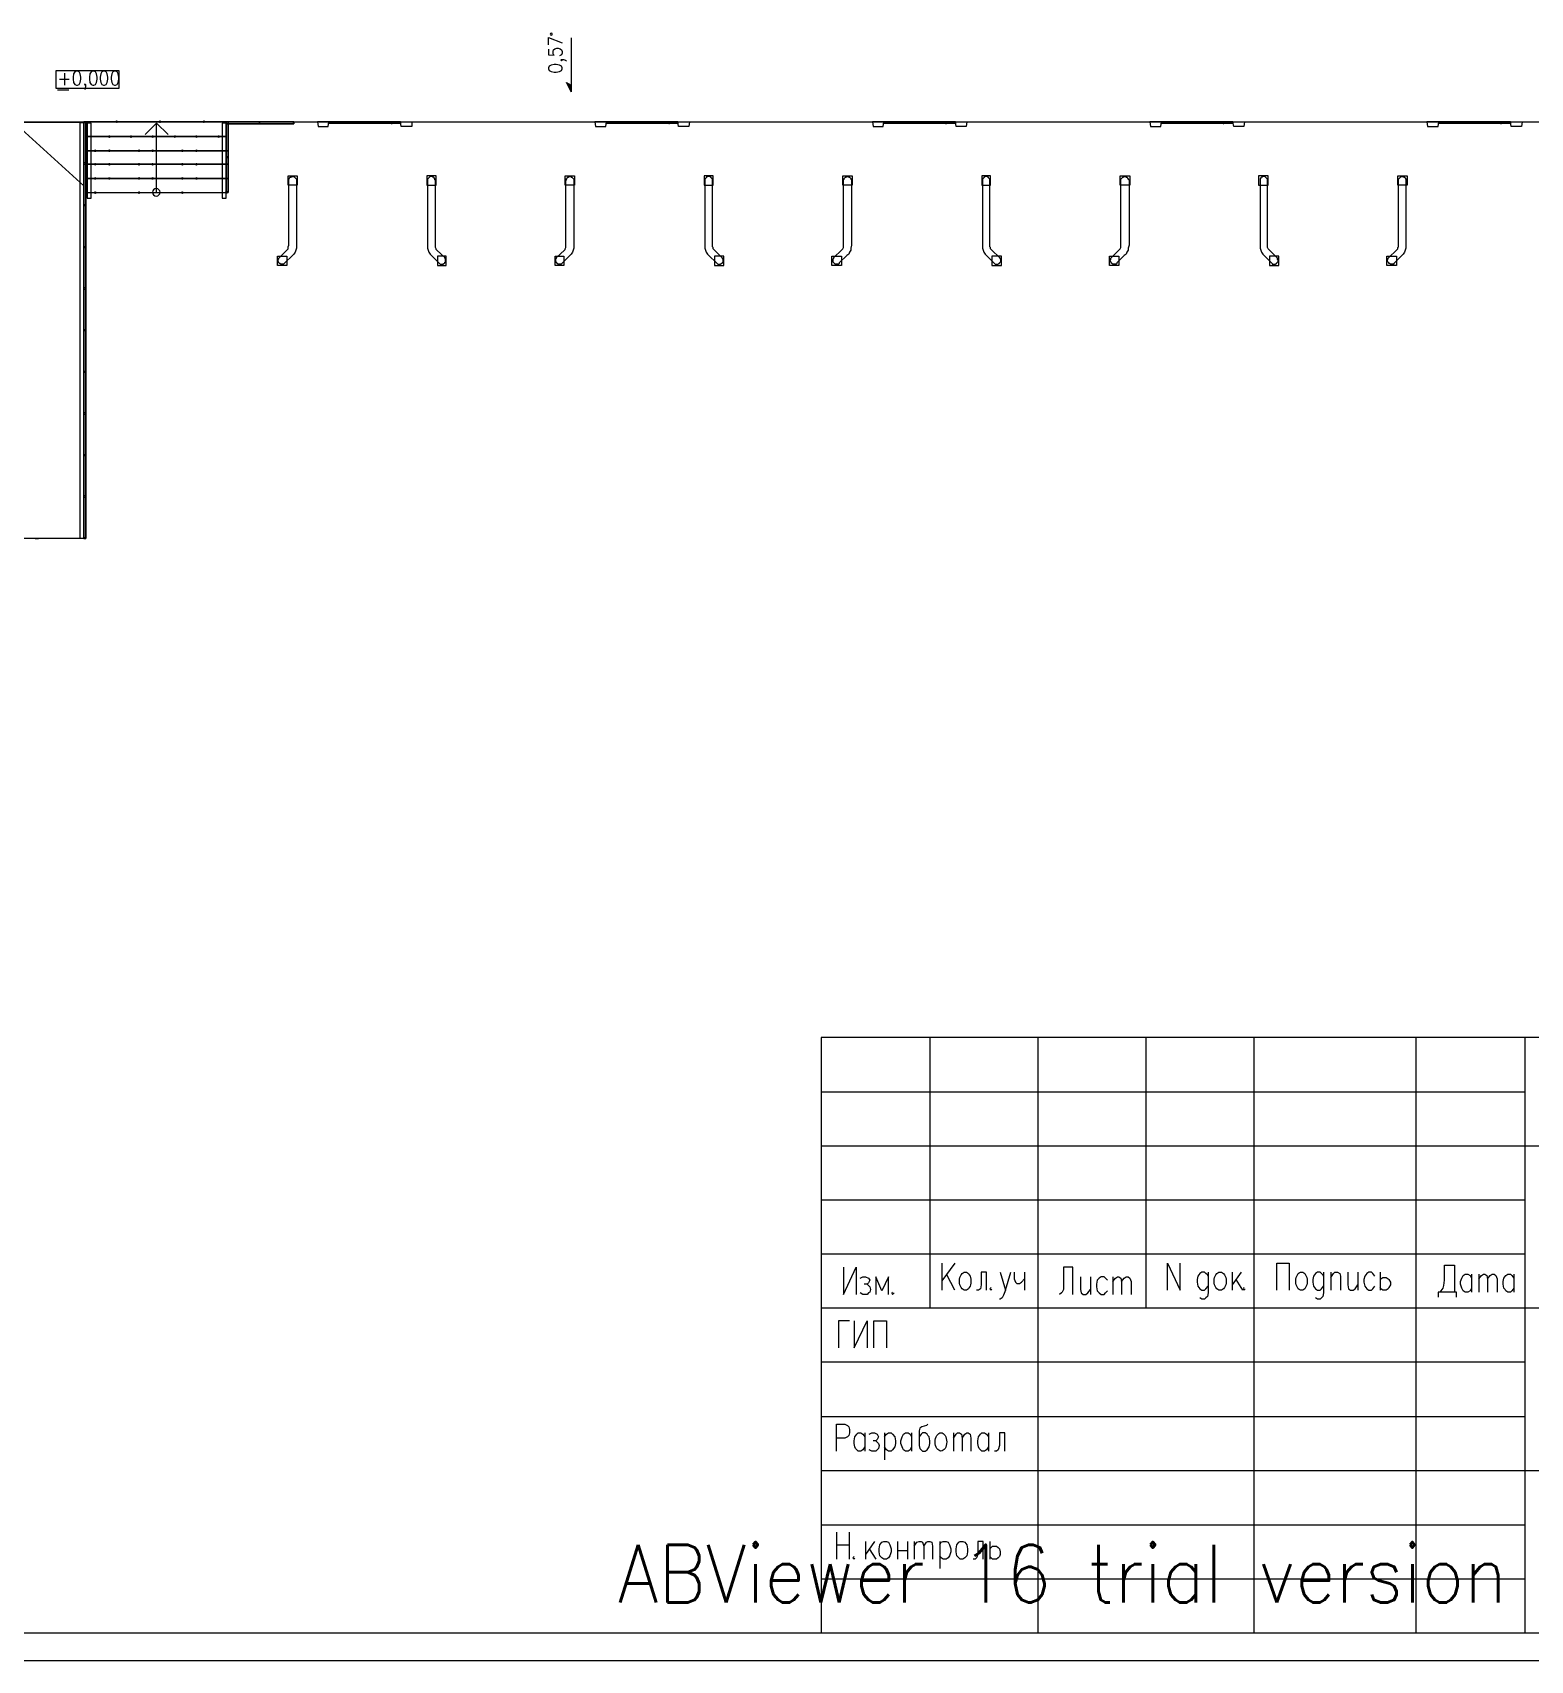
# Model space of a CAD drawing. Header units: millimetres. Extents: x 0 to 420, y 0 to 297.
# Drawn here: x 243.4 to 337.3, y 0 to 102 of the extents above; entities that cross this region are included whole.
import ezdxf

# ---------------------------------------------------------------- set-up
doc = ezdxf.new("R2010")
doc.units = ezdxf.units.MM
doc.layers.get('0').update_dxf_attribs({"linetype": 'CONTINUOUS'})
doc.styles.get("Standard").update_dxf_attribs({"font": 'STANDARD'})

# ---------------------------------------------------------------- blocks, each defined once
blk = doc.blocks.new('ABViewer')
at = {"color": 0, "true_color": 0x000001, "insert": (0, 0), "char_height": 0.05, "attachment_point": 1}
blk.add_mtext('ABViewer 16 trial version - www.cadsofttools.com', dxfattribs=at)

msp = doc.modelspace()

# ---------------------------------------------------------------- hatches: boundary and pattern name
at = {"true_color": 0x000007}
h = msp.add_hatch(color=0, dxfattribs=at)
h.paths.add_polyline_path([(276.902333, 98.890667), (277.198667, 98.721333), (277.029333, 98.721333)], flags=0)
h.paths.add_polyline_path([(277.198667, 98.721333), (277.029333, 98.721333), (277.198667, 98.298)], flags=0)
at = {"true_color": 0x0000fe}
for points in [[(248.793, 96.435333), (248.768129, 96.375538), (248.708333, 96.350667), (248.648538, 96.375538), (248.623667, 96.435333), (248.648537, 96.495129), (248.708333, 96.52), (248.768129, 96.495129)], [(251.502333, 96.435333), (251.477463, 96.375538), (251.417667, 96.350667), (251.357871, 96.375538), (251.333, 96.435333), (251.357871, 96.495129), (251.417667, 96.52), (251.477462, 96.495129)], [(254.254, 96.435333), (254.229129, 96.375538), (254.169333, 96.350667), (254.109537, 96.375538), (254.084667, 96.435333), (254.109537, 96.495129), (254.169333, 96.52), (254.229129, 96.495129)], [(246.930333, 95.504), (246.905463, 95.444204), (246.845667, 95.419333), (246.785871, 95.444204), (246.761, 95.504), (246.785871, 95.563796), (246.845667, 95.588667), (246.905462, 95.563796)], [(248.327333, 95.504), (248.302462, 95.444204), (248.242667, 95.419333), (248.182871, 95.444204), (248.158, 95.504), (248.182871, 95.563796), (248.242667, 95.588667), (248.302462, 95.563796)], [(249.682, 95.504), (249.657129, 95.444204), (249.597333, 95.419333), (249.537537, 95.444204), (249.512667, 95.504), (249.537537, 95.563796), (249.597333, 95.588667), (249.657129, 95.563796)], [(251.036667, 95.504), (251.011796, 95.444204), (250.952, 95.419333), (250.892204, 95.444204), (250.867333, 95.504), (250.892204, 95.563796), (250.952, 95.588667), (251.011796, 95.563796)], [(252.433667, 95.504), (252.408796, 95.444204), (252.349, 95.419333), (252.289204, 95.444204), (252.264333, 95.504), (252.289204, 95.563796), (252.349, 95.588667), (252.408796, 95.563796)], [(253.788333, 95.504), (253.763463, 95.444204), (253.703667, 95.419333), (253.643871, 95.444204), (253.619, 95.504), (253.643871, 95.563796), (253.703667, 95.588667), (253.763462, 95.563796)], [(255.185333, 95.504), (255.160462, 95.444204), (255.100667, 95.419333), (255.040871, 95.444204), (255.016, 95.504), (255.040871, 95.563796), (255.100667, 95.588667), (255.160462, 95.563796)], [(247.438333, 94.615), (247.413463, 94.555204), (247.353667, 94.530333), (247.293871, 94.555204), (247.269, 94.615), (247.293871, 94.674796), (247.353667, 94.699667), (247.413462, 94.674796)], [(248.327333, 94.615), (248.302462, 94.555204), (248.242667, 94.530333), (248.182871, 94.555204), (248.158, 94.615), (248.182871, 94.674796), (248.242667, 94.699667), (248.302462, 94.674796)], [(250.19, 94.615), (250.165129, 94.555204), (250.105333, 94.530333), (250.045538, 94.555204), (250.020667, 94.615), (250.045537, 94.674796), (250.105333, 94.699667), (250.165129, 94.674796)], [(251.036667, 94.615), (251.011796, 94.555204), (250.952, 94.530333), (250.892204, 94.555204), (250.867333, 94.615), (250.892204, 94.674796), (250.952, 94.699667), (251.011796, 94.674796)], [(252.899333, 94.615), (252.874463, 94.555204), (252.814667, 94.530333), (252.754871, 94.555204), (252.73, 94.615), (252.754871, 94.674796), (252.814667, 94.699667), (252.874462, 94.674796)], [(253.788333, 94.615), (253.763463, 94.555204), (253.703667, 94.530333), (253.643871, 94.555204), (253.619, 94.615), (253.643871, 94.674796), (253.703667, 94.699667), (253.763462, 94.674796)], [(255.651, 94.615), (255.626129, 94.555204), (255.566333, 94.530333), (255.506538, 94.555204), (255.481667, 94.615), (255.506537, 94.674796), (255.566333, 94.699667), (255.626129, 94.674796)], [(247.438333, 93.768333), (247.413463, 93.708537), (247.353667, 93.683667), (247.293871, 93.708537), (247.269, 93.768333), (247.293871, 93.828129), (247.353667, 93.853), (247.413462, 93.828129)], [(247.438333, 92.879333), (247.413463, 92.819537), (247.353667, 92.794667), (247.293871, 92.819537), (247.269, 92.879333), (247.293871, 92.939129), (247.353667, 92.964), (247.413462, 92.939129)], [(248.327333, 93.768333), (248.302462, 93.708537), (248.242667, 93.683667), (248.182871, 93.708537), (248.158, 93.768333), (248.182871, 93.828129), (248.242667, 93.853), (248.302462, 93.828129)], [(248.327333, 92.879333), (248.302462, 92.819537), (248.242667, 92.794667), (248.182871, 92.819537), (248.158, 92.879333), (248.182871, 92.939129), (248.242667, 92.964), (248.302462, 92.939129)], [(250.19, 93.768333), (250.165129, 93.708537), (250.105333, 93.683667), (250.045538, 93.708537), (250.020667, 93.768333), (250.045537, 93.828129), (250.105333, 93.853), (250.165129, 93.828129)], [(250.19, 92.879333), (250.165129, 92.819537), (250.105333, 92.794667), (250.045538, 92.819537), (250.020667, 92.879333), (250.045537, 92.939129), (250.105333, 92.964), (250.165129, 92.939129)], [(251.036667, 93.768333), (251.011796, 93.708537), (250.952, 93.683667), (250.892204, 93.708537), (250.867333, 93.768333), (250.892204, 93.828129), (250.952, 93.853), (251.011796, 93.828129)], [(251.036667, 92.879333), (251.011796, 92.819537), (250.952, 92.794667), (250.892204, 92.819537), (250.867333, 92.879333), (250.892204, 92.939129), (250.952, 92.964), (251.011796, 92.939129)], [(252.899333, 93.768333), (252.874463, 93.708537), (252.814667, 93.683667), (252.754871, 93.708537), (252.73, 93.768333), (252.754871, 93.828129), (252.814667, 93.853), (252.874462, 93.828129)], [(252.899333, 92.879333), (252.874463, 92.819537), (252.814667, 92.794667), (252.754871, 92.819537), (252.73, 92.879333), (252.754871, 92.939129), (252.814667, 92.964), (252.874462, 92.939129)], [(253.788333, 93.768333), (253.763463, 93.708537), (253.703667, 93.683667), (253.643871, 93.708537), (253.619, 93.768333), (253.643871, 93.828129), (253.703667, 93.853), (253.763462, 93.828129)], [(253.788333, 92.879333), (253.763463, 92.819537), (253.703667, 92.794667), (253.643871, 92.819537), (253.619, 92.879333), (253.643871, 92.939129), (253.703667, 92.964), (253.763462, 92.939129)], [(255.651, 93.768333), (255.626129, 93.708537), (255.566333, 93.683667), (255.506538, 93.708537), (255.481667, 93.768333), (255.506537, 93.828129), (255.566333, 93.853), (255.626129, 93.828129)], [(255.651, 92.879333), (255.626129, 92.819537), (255.566333, 92.794667), (255.506538, 92.819537), (255.481667, 92.879333), (255.506537, 92.939129), (255.566333, 92.964), (255.626129, 92.939129)], [(247.438333, 91.990333), (247.413463, 91.930537), (247.353667, 91.905667), (247.293871, 91.930537), (247.269, 91.990333), (247.293871, 92.050129), (247.353667, 92.075), (247.413462, 92.050129)], [(250.19, 91.990333), (250.165129, 91.930537), (250.105333, 91.905667), (250.045538, 91.930537), (250.020667, 91.990333), (250.045537, 92.050129), (250.105333, 92.075), (250.165129, 92.050129)], [(252.899333, 91.990333), (252.874463, 91.930537), (252.814667, 91.905667), (252.754871, 91.930537), (252.73, 91.990333), (252.754871, 92.050129), (252.814667, 92.075), (252.874462, 92.050129)], [(255.651, 91.990333), (255.626129, 91.930537), (255.566333, 91.905667), (255.506538, 91.930537), (255.481667, 91.990333), (255.506537, 92.050129), (255.566333, 92.075), (255.626129, 92.050129)]]:
    msp.add_hatch(color=0, dxfattribs=at).paths.add_polyline_path(points, flags=0)
at = {"true_color": 0x0000fc}
h = msp.add_hatch(color=0, dxfattribs=at)
h.paths.add_polyline_path([(266.488333, 96.435333), (262.001, 96.435333), (266.488333, 96.350667)], flags=0)
h.paths.add_polyline_path([(262.001, 96.435333), (266.488333, 96.350667), (262.001, 96.350667)], flags=0)
at = {"true_color": 0x000007}
for points in [[(266.022667, 96.350667), (265.997796, 96.290871), (265.938, 96.266), (265.878204, 96.290871), (265.853333, 96.350667), (265.878204, 96.410462), (265.938, 96.435333), (265.997796, 96.410463)], [(283.421667, 96.350667), (283.396796, 96.290871), (283.337, 96.266), (283.277204, 96.290871), (283.252333, 96.350667), (283.277204, 96.410462), (283.337, 96.435333), (283.396796, 96.410463)], [(300.778333, 96.350667), (300.753463, 96.290871), (300.693667, 96.266), (300.633871, 96.290871), (300.609, 96.350667), (300.633871, 96.410462), (300.693667, 96.435333), (300.753462, 96.410463)], [(318.177333, 96.350667), (318.152462, 96.290871), (318.092667, 96.266), (318.032871, 96.290871), (318.008, 96.350667), (318.032871, 96.410462), (318.092667, 96.435333), (318.152462, 96.410463)], [(335.576333, 96.350667), (335.551462, 96.290871), (335.491667, 96.266), (335.431871, 96.290871), (335.407, 96.350667), (335.431871, 96.410462), (335.491667, 96.435333), (335.551462, 96.410463)]]:
    msp.add_hatch(color=0, dxfattribs=at).paths.add_polyline_path(points, flags=0)
at = {"true_color": 0x0000fc}
h = msp.add_hatch(color=0, dxfattribs=at)
h.paths.add_polyline_path([(283.887333, 96.435333), (279.4, 96.435333), (283.887333, 96.350667)], flags=0)
h.paths.add_polyline_path([(279.4, 96.435333), (283.887333, 96.350667), (279.4, 96.350667)], flags=0)
h = msp.add_hatch(color=0, dxfattribs=at)
h.paths.add_polyline_path([(301.286333, 96.435333), (296.799, 96.435333), (301.286333, 96.350667)], flags=0)
h.paths.add_polyline_path([(296.799, 96.435333), (301.286333, 96.350667), (296.799, 96.350667)], flags=0)
h = msp.add_hatch(color=0, dxfattribs=at)
h.paths.add_polyline_path([(318.685333, 96.435333), (314.198, 96.435333), (318.685333, 96.350667)], flags=0)
h.paths.add_polyline_path([(314.198, 96.435333), (318.685333, 96.350667), (314.198, 96.350667)], flags=0)
h = msp.add_hatch(color=0, dxfattribs=at)
h.paths.add_polyline_path([(336.084333, 96.435333), (331.597, 96.435333), (336.084333, 96.350667)], flags=0)
h.paths.add_polyline_path([(331.597, 96.435333), (336.084333, 96.350667), (331.597, 96.350667)], flags=0)

# ---------------------------------------------------------------- linework, layer by layer
at = {"color": 0, "true_color": 0x000007}
for points in [[(0.211667, 0), (420.073667, 0), (420.073667, 296.926), (0.211667, 296.926)], [(7.239, 1.735667), (418.338, 1.735667), (418.338, 295.190333), (7.239, 295.190333)], [(116.078, 96.435333), (377.655667, 96.435333), (377.655667, 105.029), (116.078, 105.029)], [(276.013333, 101.9175), (275.994735, 101.962401), (275.949833, 101.981), (275.904932, 101.962401), (275.886333, 101.9175), (275.904932, 101.872599), (275.949833, 101.854), (275.994735, 101.872599)], [(244.898333, 99.652667), (248.835333, 99.652667), (248.835333, 98.509667), (244.898333, 98.509667)], [(276.902333, 98.890667), (277.198667, 98.721333), (277.029333, 98.721333)], [(277.198667, 98.721333), (277.029333, 98.721333), (277.198667, 98.298)], [(246.507, 96.393), (246.634, 96.393), (246.634, 70.315667), (246.422333, 70.315667), (246.422333, 96.393)], [(246.761, 96.435333), (246.761, 70.315667), (246.634, 70.315667), (246.634, 96.435333), (246.761, 96.435333), (246.761, 70.315667), (246.634, 70.315667), (246.634, 96.435333), (246.761, 96.435333), (246.761, 70.315667), (246.634, 70.315667), (246.634, 96.435333), (246.761, 96.435333), (246.761, 70.315667), (246.634, 70.315667), (246.634, 96.435333), (246.761, 96.435333), (246.634, 96.435333), (246.634, 70.315667), (246.761, 70.315667)], [(246.634, 96.435333), (246.634, 96.393), (246.676333, 96.393), (246.718667, 96.393), (246.761, 96.393), (246.761, 96.435333), (246.718667, 96.435333), (246.676333, 96.435333)], [(246.761, 91.990333), (246.761, 96.435333), (246.845667, 96.435333), (246.845667, 91.990333), (246.761, 91.990333), (246.761, 96.435333), (246.845667, 96.435333), (246.845667, 91.990333), (246.761, 91.990333), (246.761, 96.435333), (246.845667, 96.435333), (246.845667, 91.990333), (246.761, 91.990333), (246.845667, 91.990333), (246.845667, 96.435333), (246.761, 96.435333)], [(246.761, 91.990333), (246.845667, 91.990333), (246.845667, 96.435333), (246.761, 96.435333)], [(246.845667, 95.504), (255.566333, 95.504), (255.566333, 96.350667), (255.566333, 96.435333), (246.845667, 96.435333), (246.845667, 96.350667)], [(247.099667, 91.651667), (247.099667, 91.990333), (247.099667, 96.350667), (246.845667, 96.350667), (246.845667, 91.990333), (246.845667, 91.651667)], [(255.566333, 91.651667), (255.566333, 91.990333), (255.566333, 96.350667), (255.312333, 96.350667), (255.312333, 91.990333), (255.312333, 91.651667)], [(259.799667, 96.308333), (255.566333, 96.308333), (255.566333, 96.435333), (259.799667, 96.435333), (259.799667, 96.308333), (255.566333, 96.308333), (255.566333, 96.435333), (259.799667, 96.435333), (259.799667, 96.308333), (255.566333, 96.308333), (255.566333, 96.435333), (259.799667, 96.435333), (259.799667, 96.308333), (255.566333, 96.308333), (255.566333, 96.435333), (259.799667, 96.435333), (259.799667, 96.308333), (259.799667, 96.435333), (255.566333, 96.435333), (255.566333, 96.308333)], [(255.566333, 91.990333), (255.566333, 96.435333), (255.693333, 96.435333), (255.693333, 91.990333), (255.566333, 91.990333), (255.566333, 96.435333), (255.693333, 96.435333), (255.693333, 91.990333), (255.566333, 91.990333), (255.566333, 96.435333), (255.693333, 96.435333), (255.693333, 91.990333), (255.566333, 91.990333), (255.693333, 91.990333), (255.693333, 96.435333), (255.566333, 96.435333)], [(255.566333, 91.990333), (255.693333, 91.990333), (255.693333, 96.435333), (255.566333, 96.435333)], [(257.683, 96.308333), (257.683, 96.435333), (257.640667, 96.435333), (257.640667, 96.308333)], [(259.799667, 96.435333), (259.799667, 96.393), (259.757333, 96.393), (259.757333, 96.350667), (259.757333, 96.308333), (259.799667, 96.308333), (259.799667, 96.350667), (259.799667, 96.393)], [(261.281333, 96.435333), (261.323667, 96.139), (261.366, 96.139), (261.958667, 96.139), (262.001, 96.435333)], [(266.488333, 96.350667), (262.001, 96.350667), (262.001, 96.435333), (266.488333, 96.435333)], [(262.466667, 96.350667), (262.001, 96.350667), (262.466667, 96.350667), (263.313333, 96.350667)], [(262.001, 96.350667), (262.170333, 96.350667), (262.001, 96.350667), (262.720667, 96.350667)], [(263.017, 96.350667), (262.466667, 96.350667), (263.017, 96.350667), (263.906, 96.350667)], [(263.609667, 96.350667), (263.017, 96.350667), (263.609667, 96.350667), (264.456333, 96.350667)], [(264.202333, 96.350667), (263.609667, 96.350667), (264.202333, 96.350667), (265.049, 96.350667)], [(264.752667, 96.350667), (264.202333, 96.350667), (264.752667, 96.350667), (265.641667, 96.350667)], [(265.345333, 96.350667), (264.752667, 96.350667), (265.345333, 96.350667), (266.234333, 96.350667), (265.345333, 96.350667), (264.752667, 96.350667), (265.345333, 96.350667), (266.234333, 96.350667)], [(265.938, 96.350667), (265.345333, 96.350667), (265.938, 96.350667), (266.488333, 96.350667)], [(266.488333, 96.350667), (265.938, 96.350667)], [(267.208, 96.435333), (267.208, 96.139), (267.165667, 96.139), (266.573, 96.139), (266.530667, 96.139), (266.488333, 96.435333)], [(278.680333, 96.435333), (278.722667, 96.139), (278.765, 96.139), (279.315333, 96.139), (279.357667, 96.139), (279.4, 96.435333)], [(283.887333, 96.350667), (279.4, 96.350667), (279.4, 96.435333), (283.887333, 96.435333)], [(279.823333, 96.350667), (279.4, 96.350667), (279.823333, 96.350667), (280.712333, 96.350667)], [(279.4, 96.350667), (279.527, 96.350667), (279.4, 96.350667), (280.119667, 96.350667)], [(280.416, 96.350667), (279.823333, 96.350667), (280.416, 96.350667), (281.305, 96.350667)], [(281.008667, 96.350667), (280.416, 96.350667), (281.008667, 96.350667), (281.855333, 96.350667)], [(281.559, 96.350667), (281.008667, 96.350667), (281.559, 96.350667), (282.448, 96.350667)], [(282.151667, 96.350667), (281.559, 96.350667), (282.151667, 96.350667), (283.040667, 96.350667)], [(282.744333, 96.350667), (282.151667, 96.350667), (282.744333, 96.350667), (283.591, 96.350667), (282.744333, 96.350667), (282.151667, 96.350667), (282.744333, 96.350667), (283.591, 96.350667)], [(283.337, 96.350667), (282.744333, 96.350667), (283.337, 96.350667), (283.887333, 96.350667)], [(283.887333, 96.350667), (283.337, 96.350667)], [(284.607, 96.435333), (284.564667, 96.139), (283.972, 96.139), (283.929667, 96.139), (283.887333, 96.435333)], [(296.079333, 96.435333), (296.121667, 96.139), (296.714333, 96.139), (296.756667, 96.139), (296.799, 96.435333)], [(301.286333, 96.350667), (296.799, 96.350667), (296.799, 96.435333), (301.286333, 96.435333)], [(297.222333, 96.350667), (296.799, 96.350667), (297.222333, 96.350667), (298.111333, 96.350667)], [(296.799, 96.350667), (296.926, 96.350667), (296.799, 96.350667), (297.518667, 96.350667)], [(297.815, 96.350667), (297.222333, 96.350667), (297.815, 96.350667), (298.661667, 96.350667)], [(298.407667, 96.350667), (297.815, 96.350667), (298.407667, 96.350667), (299.254333, 96.350667)], [(298.958, 96.350667), (298.407667, 96.350667), (298.958, 96.350667), (299.847, 96.350667)], [(299.550667, 96.350667), (298.958, 96.350667), (299.550667, 96.350667), (300.397333, 96.350667)], [(300.143333, 96.350667), (299.550667, 96.350667), (300.143333, 96.350667), (300.99, 96.350667), (300.143333, 96.350667), (299.550667, 96.350667), (300.143333, 96.350667), (300.99, 96.350667)], [(300.693667, 96.350667), (300.143333, 96.350667), (300.693667, 96.350667), (301.286333, 96.350667)], [(301.286333, 96.350667), (300.693667, 96.350667)], [(302.006, 96.435333), (301.963667, 96.139), (301.371, 96.139), (301.328667, 96.139), (301.286333, 96.435333)], [(313.478333, 96.435333), (313.520667, 96.139), (314.113333, 96.139), (314.155667, 96.139), (314.198, 96.435333)], [(318.685333, 96.350667), (314.198, 96.350667), (314.198, 96.435333), (318.685333, 96.435333)], [(314.621333, 96.350667), (314.198, 96.350667), (314.621333, 96.350667), (315.510333, 96.350667)], [(314.198, 96.350667), (314.325, 96.350667), (314.198, 96.350667), (314.917667, 96.350667)], [(315.214, 96.350667), (314.621333, 96.350667), (315.214, 96.350667), (316.060667, 96.350667)], [(315.764333, 96.350667), (315.214, 96.350667), (315.764333, 96.350667), (316.653333, 96.350667)], [(316.357, 96.350667), (315.764333, 96.350667), (316.357, 96.350667), (317.246, 96.350667)], [(316.949667, 96.350667), (316.357, 96.350667), (316.949667, 96.350667), (317.796333, 96.350667)], [(317.5, 96.350667), (316.949667, 96.350667), (317.5, 96.350667), (318.389, 96.350667), (317.5, 96.350667), (316.949667, 96.350667), (317.5, 96.350667), (318.389, 96.350667)], [(318.092667, 96.350667), (317.5, 96.350667), (318.092667, 96.350667), (318.685333, 96.350667)], [(318.685333, 96.350667), (318.092667, 96.350667)], [(319.405, 96.435333), (319.362667, 96.139), (319.320333, 96.139), (318.727667, 96.139), (318.685333, 96.435333)], [(330.835, 96.435333), (330.877333, 96.139), (330.919667, 96.139), (331.512333, 96.139), (331.554667, 96.139), (331.597, 96.435333)], [(336.084333, 96.350667), (331.597, 96.350667), (331.597, 96.435333), (336.084333, 96.435333)], [(332.020333, 96.350667), (331.597, 96.350667), (332.020333, 96.350667), (332.867, 96.350667)], [(331.597, 96.350667), (331.724, 96.350667), (331.597, 96.350667), (332.316667, 96.350667)], [(332.613, 96.350667), (332.020333, 96.350667), (332.613, 96.350667), (333.459667, 96.350667)], [(333.163333, 96.350667), (332.613, 96.350667), (333.163333, 96.350667), (334.052333, 96.350667)], [(333.756, 96.350667), (333.163333, 96.350667), (333.756, 96.350667), (334.602667, 96.350667)], [(334.348667, 96.350667), (333.756, 96.350667), (334.348667, 96.350667), (335.195333, 96.350667)], [(334.899, 96.350667), (334.348667, 96.350667), (334.899, 96.350667), (335.788, 96.350667), (334.899, 96.350667), (334.348667, 96.350667), (334.899, 96.350667), (335.788, 96.350667)], [(335.491667, 96.350667), (334.899, 96.350667), (335.491667, 96.350667), (336.084333, 96.350667)], [(336.084333, 96.350667), (335.491667, 96.350667)], [(336.804, 96.435333), (336.761667, 96.139), (336.719333, 96.139), (336.126667, 96.139), (336.084333, 96.435333)], [(246.845667, 94.615), (255.566333, 94.615), (255.566333, 95.504), (246.845667, 95.504)], [(246.761, 94.191667), (246.845667, 94.191667), (246.845667, 94.234), (246.761, 94.234)], [(246.845667, 93.768333), (255.566333, 93.768333), (255.566333, 94.615), (246.845667, 94.615)], [(255.566333, 94.191667), (255.693333, 94.191667), (255.693333, 94.234), (255.566333, 94.234)], [(246.761, 93.853), (246.634, 93.853), (246.634, 93.768333), (246.761, 93.768333)], [(246.845667, 92.879333), (255.566333, 92.879333), (255.566333, 93.768333), (246.845667, 93.768333)], [(246.845667, 91.990333), (255.566333, 91.990333), (255.566333, 92.879333), (246.845667, 92.879333)], [(259.969, 92.752333), (259.969, 88.688333), (259.969, 88.519), (259.926667, 88.392), (259.884333, 88.265), (259.799667, 88.138), (259.715, 88.053333), (259.249333, 87.587667), (259.207, 87.545333), (259.164667, 87.503), (259.122333, 87.503), (259.08, 87.503), (259.037667, 87.503), (258.995333, 87.503), (258.953, 87.545333), (258.910667, 87.545333), (258.868333, 87.587667), (258.868333, 87.63), (258.826, 87.63), (258.826, 87.672333), (258.826, 87.714667), (258.826, 87.757), (258.826, 87.799333), (258.868333, 87.841667), (258.868333, 87.884), (258.910667, 87.926333), (259.376333, 88.392), (259.418667, 88.434333), (259.461, 88.476667), (259.461, 88.561333), (259.461, 88.603667), (259.503333, 88.688333), (259.503333, 92.752333), (259.503333, 92.794667), (259.503333, 92.837), (259.503333, 92.879333), (259.545667, 92.879333), (259.545667, 92.921667), (259.588, 92.964), (259.630333, 92.964), (259.672667, 93.006333), (259.715, 93.006333), (259.757333, 93.006333), (259.799667, 93.006333), (259.842, 92.964), (259.884333, 92.921667), (259.926667, 92.879333), (259.969, 92.837), (259.969, 92.794667)], [(260.011333, 93.048667), (260.011333, 92.456), (259.461, 92.456), (259.461, 93.048667)], [(268.139333, 93.048667), (268.139333, 92.456), (268.732, 92.456), (268.732, 93.048667)], [(268.181667, 92.752333), (268.181667, 88.688333), (268.181667, 88.519), (268.224, 88.392), (268.266333, 88.265), (268.351, 88.138), (268.435667, 88.053333), (268.901333, 87.587667), (268.943667, 87.545333), (268.986, 87.503), (269.028333, 87.503), (269.070667, 87.503), (269.113, 87.503), (269.155333, 87.503), (269.197667, 87.503), (269.197667, 87.545333), (269.24, 87.545333), (269.282333, 87.587667), (269.282333, 87.63), (269.324667, 87.63), (269.324667, 87.672333), (269.324667, 87.714667), (269.324667, 87.757), (269.324667, 87.799333), (269.324667, 87.841667), (269.282333, 87.884), (269.282333, 87.926333), (268.774333, 88.392), (268.732, 88.434333), (268.732, 88.476667), (268.689667, 88.561333), (268.689667, 88.603667), (268.689667, 88.688333), (268.689667, 92.752333), (268.647333, 92.794667), (268.647333, 92.837), (268.647333, 92.879333), (268.605, 92.879333), (268.605, 92.921667), (268.562667, 92.964), (268.520333, 92.964), (268.478, 93.006333), (268.435667, 93.006333), (268.393333, 93.006333), (268.351, 93.006333), (268.308667, 92.964), (268.266333, 92.921667), (268.224, 92.879333), (268.181667, 92.837), (268.181667, 92.794667)], [(277.368, 92.752333), (277.368, 88.688333), (277.368, 88.519), (277.325667, 88.392), (277.283333, 88.265), (277.198667, 88.138), (277.114, 88.053333), (276.648333, 87.587667), (276.606, 87.545333), (276.563667, 87.503), (276.521333, 87.503), (276.479, 87.503), (276.436667, 87.503), (276.394333, 87.503), (276.352, 87.503), (276.352, 87.545333), (276.309667, 87.545333), (276.267333, 87.587667), (276.267333, 87.63), (276.225, 87.63), (276.225, 87.672333), (276.225, 87.714667), (276.225, 87.757), (276.225, 87.799333), (276.225, 87.841667), (276.267333, 87.884), (276.267333, 87.926333), (276.775333, 88.392), (276.817667, 88.434333), (276.817667, 88.476667), (276.86, 88.561333), (276.86, 88.603667), (276.86, 88.688333), (276.86, 92.752333), (276.902333, 92.794667), (276.902333, 92.837), (276.902333, 92.879333), (276.944667, 92.879333), (276.944667, 92.921667), (276.987, 92.964), (277.029333, 92.964), (277.071667, 93.006333), (277.114, 93.006333), (277.156333, 93.006333), (277.198667, 93.006333), (277.198667, 92.964), (277.241, 92.964), (277.283333, 92.921667), (277.325667, 92.879333), (277.368, 92.837), (277.368, 92.794667)], [(277.410333, 93.048667), (277.410333, 92.456), (276.817667, 92.456), (276.817667, 93.048667)], [(285.538333, 93.048667), (285.538333, 92.456), (286.088667, 92.456), (286.088667, 93.048667)], [(285.580667, 92.752333), (285.580667, 88.688333), (285.580667, 88.519), (285.623, 88.392), (285.665333, 88.265), (285.75, 88.138), (285.834667, 88.053333), (286.300333, 87.587667), (286.342667, 87.545333), (286.385, 87.503), (286.427333, 87.503), (286.469667, 87.503), (286.512, 87.503), (286.554333, 87.503), (286.596667, 87.545333), (286.639, 87.545333), (286.681333, 87.587667), (286.681333, 87.63), (286.723667, 87.63), (286.723667, 87.672333), (286.723667, 87.714667), (286.723667, 87.757), (286.723667, 87.799333), (286.681333, 87.841667), (286.681333, 87.884), (286.639, 87.926333), (286.173333, 88.392), (286.131, 88.434333), (286.088667, 88.476667), (286.088667, 88.561333), (286.046333, 88.603667), (286.046333, 88.688333), (286.046333, 92.752333), (286.046333, 92.794667), (286.046333, 92.837), (286.046333, 92.879333), (286.004, 92.879333), (285.961667, 92.921667), (285.961667, 92.964), (285.919333, 92.964), (285.877, 93.006333), (285.834667, 93.006333), (285.792333, 93.006333), (285.75, 93.006333), (285.707667, 92.964), (285.665333, 92.964), (285.665333, 92.921667), (285.623, 92.879333), (285.580667, 92.837), (285.580667, 92.794667)], [(294.767, 92.752333), (294.767, 88.688333), (294.724667, 88.519), (294.724667, 88.392), (294.64, 88.265), (294.597667, 88.138), (294.470667, 88.053333), (294.005, 87.587667), (294.005, 87.545333), (293.962667, 87.503), (293.920333, 87.503), (293.878, 87.503), (293.835667, 87.503), (293.793333, 87.503), (293.751, 87.503), (293.708667, 87.545333), (293.666333, 87.587667), (293.624, 87.63), (293.624, 87.672333), (293.624, 87.714667), (293.624, 87.757), (293.624, 87.799333), (293.624, 87.841667), (293.666333, 87.884), (293.666333, 87.926333), (294.132, 88.392), (294.174333, 88.434333), (294.216667, 88.476667), (294.259, 88.561333), (294.259, 88.603667), (294.259, 88.688333), (294.259, 92.752333), (294.259, 92.794667), (294.301333, 92.837), (294.301333, 92.879333), (294.343667, 92.921667), (294.386, 92.964), (294.428333, 92.964), (294.470667, 93.006333), (294.513, 93.006333), (294.555333, 93.006333), (294.597667, 92.964), (294.64, 92.964), (294.682333, 92.921667), (294.724667, 92.879333), (294.724667, 92.837), (294.767, 92.794667)], [(294.809333, 93.048667), (294.809333, 92.456), (294.216667, 92.456), (294.216667, 93.048667)], [(302.937333, 93.048667), (302.937333, 92.456), (303.487667, 92.456), (303.487667, 93.048667)], [(302.979667, 92.752333), (302.979667, 88.688333), (302.979667, 88.519), (303.022, 88.392), (303.064333, 88.265), (303.149, 88.138), (303.233667, 88.053333), (303.699333, 87.587667), (303.741667, 87.545333), (303.784, 87.503), (303.826333, 87.503), (303.868667, 87.503), (303.911, 87.503), (303.953333, 87.503), (303.995667, 87.545333), (304.038, 87.545333), (304.038, 87.587667), (304.080333, 87.63), (304.122667, 87.672333), (304.122667, 87.714667), (304.122667, 87.757), (304.122667, 87.799333), (304.080333, 87.841667), (304.080333, 87.884), (304.038, 87.926333), (303.572333, 88.392), (303.53, 88.434333), (303.487667, 88.476667), (303.487667, 88.561333), (303.445333, 88.603667), (303.445333, 88.688333), (303.445333, 92.752333), (303.445333, 92.794667), (303.445333, 92.837), (303.403, 92.879333), (303.360667, 92.921667), (303.360667, 92.964), (303.318333, 92.964), (303.276, 93.006333), (303.233667, 93.006333), (303.191333, 93.006333), (303.149, 93.006333), (303.106667, 92.964), (303.064333, 92.964), (303.064333, 92.921667), (303.022, 92.879333), (302.979667, 92.879333), (302.979667, 92.837), (302.979667, 92.794667)], [(312.166, 92.752333), (312.166, 88.688333), (312.123667, 88.519), (312.123667, 88.392), (312.039, 88.265), (311.996667, 88.138), (311.869667, 88.053333), (311.404, 87.587667), (311.404, 87.545333), (311.361667, 87.503), (311.319333, 87.503), (311.277, 87.503), (311.234667, 87.503), (311.192333, 87.503), (311.15, 87.503), (311.107667, 87.545333), (311.065333, 87.545333), (311.065333, 87.587667), (311.023, 87.63), (311.023, 87.672333), (310.980667, 87.714667), (310.980667, 87.757), (311.023, 87.799333), (311.023, 87.841667), (311.023, 87.884), (311.065333, 87.926333), (311.531, 88.392), (311.573333, 88.434333), (311.615667, 88.476667), (311.658, 88.561333), (311.658, 88.603667), (311.658, 88.688333), (311.658, 92.752333), (311.658, 92.794667), (311.658, 92.837), (311.700333, 92.879333), (311.742667, 92.921667), (311.785, 92.964), (311.827333, 92.964), (311.827333, 93.006333), (311.869667, 93.006333), (311.912, 93.006333), (311.954333, 93.006333), (311.996667, 92.964), (312.039, 92.964), (312.081333, 92.921667), (312.081333, 92.879333), (312.123667, 92.879333), (312.123667, 92.837), (312.166, 92.794667)], [(312.208333, 93.048667), (312.208333, 92.456), (311.615667, 92.456), (311.615667, 93.048667)], [(320.294, 93.048667), (320.294, 92.456), (320.886667, 92.456), (320.886667, 93.048667)], [(320.378667, 92.752333), (320.378667, 88.688333), (320.378667, 88.519), (320.421, 88.392), (320.463333, 88.265), (320.548, 88.138), (320.632667, 88.053333), (321.098333, 87.587667), (321.140667, 87.545333), (321.140667, 87.503), (321.183, 87.503), (321.225333, 87.503), (321.267667, 87.503), (321.31, 87.503), (321.352333, 87.503), (321.394667, 87.545333), (321.437, 87.545333), (321.437, 87.587667), (321.479333, 87.63), (321.521667, 87.672333), (321.521667, 87.714667), (321.521667, 87.757), (321.479333, 87.799333), (321.479333, 87.841667), (321.479333, 87.884), (321.437, 87.926333), (320.971333, 88.392), (320.929, 88.434333), (320.886667, 88.476667), (320.844333, 88.561333), (320.844333, 88.603667), (320.844333, 88.688333), (320.844333, 92.752333), (320.844333, 92.794667), (320.844333, 92.837), (320.802, 92.879333), (320.759667, 92.921667), (320.717333, 92.964), (320.675, 93.006333), (320.632667, 93.006333), (320.590333, 93.006333), (320.548, 93.006333), (320.505667, 92.964), (320.463333, 92.964), (320.421, 92.921667), (320.421, 92.879333), (320.378667, 92.879333), (320.378667, 92.837), (320.378667, 92.794667)], [(329.522667, 92.752333), (329.522667, 88.688333), (329.522667, 88.519), (329.480333, 88.392), (329.438, 88.265), (329.353333, 88.138), (329.268667, 88.053333), (328.803, 87.587667), (328.760667, 87.545333), (328.760667, 87.503), (328.718333, 87.503), (328.676, 87.503), (328.633667, 87.503), (328.591333, 87.503), (328.549, 87.503), (328.506667, 87.545333), (328.464333, 87.545333), (328.464333, 87.587667), (328.422, 87.63), (328.379667, 87.672333), (328.379667, 87.714667), (328.379667, 87.757), (328.379667, 87.799333), (328.422, 87.841667), (328.422, 87.884), (328.464333, 87.926333), (328.93, 88.392), (328.972333, 88.434333), (329.014667, 88.476667), (329.014667, 88.561333), (329.057, 88.603667), (329.057, 88.688333), (329.057, 92.752333), (329.057, 92.794667), (329.057, 92.837), (329.099333, 92.879333), (329.141667, 92.921667), (329.184, 92.964), (329.226333, 93.006333), (329.268667, 93.006333), (329.311, 93.006333), (329.353333, 93.006333), (329.395667, 92.964), (329.438, 92.964), (329.480333, 92.921667), (329.480333, 92.879333), (329.522667, 92.879333), (329.522667, 92.837), (329.522667, 92.794667)], [(329.607333, 93.048667), (329.607333, 92.456), (329.014667, 92.456), (329.014667, 93.048667)], [(246.761, 92.032667), (246.761, 91.990333), (246.845667, 91.990333), (246.845667, 92.032667)], [(255.693333, 91.990333), (255.693333, 92.032667), (255.566333, 92.032667), (255.566333, 91.990333)], [(246.761, 91.228333), (246.634, 91.228333), (246.634, 91.186), (246.761, 91.186)], [(246.761, 88.603667), (246.634, 88.603667), (246.634, 88.561333), (246.761, 88.561333)], [(259.376333, 88.011), (259.376333, 87.418333), (258.783667, 87.418333), (258.783667, 88.011)], [(268.816667, 88.011), (268.816667, 87.418333), (269.367, 87.418333), (269.367, 88.011)], [(276.733, 88.011), (276.733, 87.418333), (276.182667, 87.418333), (276.182667, 88.011)], [(286.173333, 88.011), (286.173333, 87.418333), (286.766, 87.418333), (286.766, 88.011)], [(294.132, 88.011), (294.132, 87.418333), (293.539333, 87.418333), (293.539333, 88.011)], [(303.572333, 88.011), (303.572333, 87.418333), (304.165, 87.418333), (304.165, 88.011)], [(311.531, 88.011), (311.531, 87.418333), (310.938333, 87.418333), (310.938333, 88.011)], [(320.971333, 88.011), (320.971333, 87.418333), (321.564, 87.418333), (321.564, 88.011)], [(328.93, 88.011), (328.93, 87.418333), (328.337333, 87.418333), (328.337333, 88.011)], [(246.761, 86.021333), (246.634, 86.021333), (246.634, 85.936667), (246.761, 85.936667)], [(246.761, 83.396667), (246.634, 83.396667), (246.634, 83.354333), (246.761, 83.354333)], [(246.761, 80.772), (246.634, 80.772), (246.634, 80.729667), (246.761, 80.729667)], [(246.761, 78.189667), (246.634, 78.189667), (246.634, 78.105), (246.761, 78.105)], [(246.761, 75.565), (246.634, 75.565), (246.634, 75.522667), (246.761, 75.522667)], [(246.761, 72.982667), (246.634, 72.982667), (246.634, 72.898), (246.761, 72.898)], [(246.634, 70.315667), (246.676333, 70.315667), (246.718667, 70.315667), (246.761, 70.315667), (246.761, 70.358), (246.718667, 70.358), (246.676333, 70.358), (246.634, 70.358)], [(296.799, 7.450667), (296.968333, 7.450667), (297.095333, 7.408333), (297.18, 7.239), (297.264667, 6.985), (297.264667, 6.815667), (297.18, 6.561667), (297.095333, 6.434667), (296.968333, 6.35), (296.799, 6.35), (296.672, 6.434667), (296.545, 6.561667), (296.502667, 6.815667), (296.502667, 6.985), (296.545, 7.239), (296.672, 7.408333)], [(301.582667, 7.450667), (301.752, 7.450667), (301.879, 7.408333), (302.006, 7.239), (302.048333, 6.985), (302.048333, 6.815667), (302.006, 6.561667), (301.879, 6.434667), (301.752, 6.35), (301.582667, 6.35), (301.498, 6.434667), (301.371, 6.561667), (301.328667, 6.815667), (301.328667, 6.985), (301.371, 7.239), (301.498, 7.408333)]]:
    msp.add_lwpolyline(points, close=True, dxfattribs=at)
for points in [[(277.198667, 101.684667), (277.198667, 98.298), (276.902333, 98.890667), (277.198667, 98.721333)], [(244.983, 98.425), (245.702667, 98.425)], [(246.634, 70.315667), (246.634, 96.393), (237.955667, 96.393), (237.955667, 70.315667)], [(246.634, 96.181333), (246.634, 96.393), (242.273667, 96.393)], [(242.273667, 70.315667), (242.273667, 96.393), (246.634, 92.413667)], [(243.797667, 96.393), (243.713, 96.393), (243.586, 96.393)], [(246.845667, 96.435333), (246.845667, 95.504)], [(251.206, 91.990333), (251.206, 92.879333), (251.206, 95.504), (251.206, 96.350667), (250.486333, 95.631)], [(251.206, 96.350667), (251.925667, 95.631)], [(246.845667, 94.615), (255.566333, 94.615)], [(246.845667, 93.768333), (255.566333, 93.768333)], [(246.845667, 92.879333), (255.566333, 92.879333)], [(246.845667, 91.990333), (255.566333, 91.990333)], [(251.417667, 92.0115), (251.399369, 92.102129), (251.349471, 92.176138), (251.275463, 92.226036), (251.184833, 92.244333), (251.094204, 92.226036), (251.020195, 92.176138), (250.970297, 92.102129), (250.952, 92.0115)], [(250.952, 92.0115), (250.970297, 91.920871), (251.020195, 91.846862), (251.094204, 91.796964), (251.184833, 91.778667), (251.275463, 91.796964), (251.349471, 91.846862), (251.399369, 91.920871), (251.417667, 92.0115)], [(246.634, 87.503), (246.634, 87.714667)], [(246.634, 78.782333), (246.634, 79.036333)], [(246.634, 70.315667), (237.955667, 70.315667)], [(243.586, 70.315667), (243.797667, 70.315667)], [(418.338, 39.031333), (292.862, 39.031333)], [(292.862, 39.031333), (292.862, 1.735667)], [(299.677667, 39.031333), (299.677667, 22.098)], [(306.451, 39.031333), (306.451, 1.735667)], [(313.224333, 39.031333), (313.224333, 22.098)], [(319.997667, 39.031333), (319.997667, 1.735667)], [(330.157667, 39.031333), (330.157667, 1.735667)], [(336.973333, 39.031333), (336.973333, 1.735667)], [(292.862, 35.644667), (336.973333, 35.644667)], [(292.862, 32.258), (336.973333, 32.258)], [(336.973333, 32.258), (418.338, 32.258)], [(292.862, 28.871333), (336.973333, 28.871333)], [(292.862, 25.484667), (336.973333, 25.484667)], [(294.259, 24.638), (294.259, 22.944667), (295.063333, 24.638), (295.063333, 22.944667)], [(301.244, 24.892), (300.439667, 23.791333)], [(300.439667, 24.892), (300.439667, 23.198667)], [(308.652333, 22.944667), (308.652333, 24.638), (308.059667, 24.638), (308.059667, 23.241), (307.975, 23.071667), (307.932667, 23.029333), (307.805667, 22.944667)], [(314.579, 23.198667), (314.579, 24.892), (315.383333, 23.198667), (315.383333, 24.892)], [(321.437, 23.198667), (321.437, 24.892), (322.199, 24.892), (322.199, 23.198667)], [(331.681667, 23.071667), (331.851, 23.325667), (331.893333, 23.495), (331.935667, 23.833667), (331.935667, 24.765), (332.570667, 24.765), (332.570667, 23.071667)], [(295.317333, 23.960667), (295.486667, 24.045333), (295.656, 24.045333), (295.825333, 23.960667), (295.91, 23.833667), (295.825333, 23.664333), (295.740667, 23.579667), (295.571333, 23.579667)], [(295.740667, 23.579667), (295.825333, 23.495), (295.91, 23.410333), (295.952333, 23.241), (295.91, 23.071667), (295.825333, 23.029333), (295.740667, 22.944667), (295.486667, 22.944667), (295.317333, 23.029333)], [(297.095333, 22.944667), (297.095333, 24.045333), (296.672, 23.156333), (296.291, 24.045333), (296.291, 22.944667)], [(301.244, 23.198667), (300.736, 24.172333)], [(303.233667, 23.198667), (303.233667, 24.341667), (302.895, 24.341667), (302.895, 23.537333), (302.852667, 23.283333), (302.725667, 23.198667), (302.598667, 23.198667)], [(304.080333, 24.341667), (304.419, 23.198667), (304.757667, 24.341667)], [(304.969333, 24.341667), (304.969333, 23.918333), (305.054, 23.706667), (305.138667, 23.622), (305.308, 23.622), (305.435, 23.706667), (305.604333, 23.918333)], [(305.604333, 24.341667), (305.604333, 23.198667)], [(309.118, 24.045333), (309.118, 23.241), (309.160333, 23.029333), (309.287333, 22.944667), (309.456667, 22.944667), (309.583667, 23.029333), (309.753, 23.241)], [(309.753, 24.045333), (309.753, 22.944667)], [(310.811333, 23.833667), (310.684333, 23.960667), (310.599667, 24.045333), (310.430333, 24.045333), (310.303333, 23.960667), (310.176333, 23.833667), (310.134, 23.579667), (310.134, 23.410333), (310.176333, 23.156333), (310.303333, 23.029333), (310.430333, 22.944667), (310.599667, 22.944667), (310.684333, 23.029333), (310.811333, 23.156333)], [(311.15, 24.045333), (311.15, 22.944667)], [(311.15, 23.749), (311.319333, 23.960667), (311.446333, 24.045333), (311.531, 24.045333), (311.658, 23.960667), (311.700333, 23.749), (311.700333, 22.944667)], [(311.700333, 23.749), (311.869667, 23.960667), (311.996667, 24.045333), (312.123667, 24.045333), (312.208333, 23.960667), (312.293, 23.749), (312.293, 22.944667)], [(317.119, 24.087667), (317.076667, 24.172333), (316.992, 24.257), (316.907333, 24.341667), (316.738, 24.341667), (316.611, 24.257), (316.484, 24.087667), (316.441667, 23.876), (316.441667, 23.706667), (316.484, 23.452667), (316.611, 23.283333), (316.738, 23.198667), (316.907333, 23.198667), (316.992, 23.283333), (317.119, 23.452667)], [(317.119, 24.341667), (317.119, 23.029333), (317.076667, 22.817667), (316.992, 22.733), (316.907333, 22.648333), (316.738, 22.648333), (316.611, 22.733)], [(318.643, 24.341667), (318.643, 23.198667)], [(319.193333, 24.341667), (318.643, 23.537333)], [(318.854667, 23.876), (319.278, 23.198667)], [(324.358, 24.087667), (324.315667, 24.172333), (324.231, 24.257), (324.146333, 24.341667), (323.977, 24.341667), (323.85, 24.257), (323.723, 24.087667), (323.680667, 23.876), (323.680667, 23.706667), (323.723, 23.452667), (323.85, 23.283333), (323.977, 23.198667), (324.146333, 23.198667), (324.231, 23.283333), (324.358, 23.452667)], [(324.358, 24.341667), (324.358, 23.029333), (324.315667, 22.817667), (324.231, 22.733), (324.146333, 22.648333), (323.977, 22.648333), (323.85, 22.733)], [(324.823667, 24.341667), (324.823667, 23.198667)], [(324.823667, 24.003), (324.993, 24.257), (325.077667, 24.341667), (325.247, 24.341667), (325.374, 24.257), (325.416333, 24.087667), (325.416333, 23.198667)], [(325.882, 24.341667), (325.882, 23.537333), (325.924333, 23.283333), (326.051333, 23.198667), (326.220667, 23.198667), (326.347667, 23.283333), (326.517, 23.537333)], [(326.517, 24.341667), (326.517, 23.198667)], [(327.575333, 24.087667), (327.448333, 24.257), (327.363667, 24.341667), (327.194333, 24.341667), (327.067333, 24.257), (326.940333, 24.087667), (326.898, 23.876), (326.898, 23.706667), (326.940333, 23.452667), (327.067333, 23.283333), (327.194333, 23.198667), (327.363667, 23.198667), (327.448333, 23.283333), (327.575333, 23.452667)], [(327.914, 24.341667), (327.914, 23.198667)], [(327.914, 23.876), (327.956333, 23.918333), (328.083333, 24.003), (328.252667, 24.003), (328.295, 24.003), (328.422, 23.918333), (328.464333, 23.876), (328.549, 23.706667), (328.549, 23.537333), (328.464333, 23.368), (328.422, 23.283333), (328.295, 23.198667), (328.083333, 23.198667), (327.956333, 23.283333), (327.914, 23.368)], [(333.629, 23.325667), (333.544333, 23.156333), (333.417333, 23.071667), (333.248, 23.071667), (333.121, 23.156333), (333.078667, 23.241), (333.036333, 23.325667), (332.951667, 23.579667), (332.951667, 23.749), (333.036333, 23.960667), (333.121, 24.13), (333.248, 24.214667), (333.417333, 24.214667), (333.544333, 24.13), (333.629, 23.960667)], [(333.629, 24.214667), (333.629, 23.071667)], [(334.094667, 24.214667), (334.094667, 23.071667)], [(334.094667, 23.918333), (334.264, 24.13), (334.391, 24.214667), (334.475667, 24.214667), (334.602667, 24.13), (334.645, 23.918333), (334.645, 23.071667)], [(334.645, 23.918333), (334.814333, 24.13), (334.941333, 24.214667), (335.068333, 24.214667), (335.153, 24.13), (335.237667, 23.918333), (335.237667, 23.071667)], [(336.296, 23.325667), (336.169, 23.156333), (336.084333, 23.071667), (335.915, 23.071667), (335.788, 23.156333), (335.745667, 23.241), (335.661, 23.325667), (335.618667, 23.579667), (335.618667, 23.749), (335.661, 23.960667), (335.788, 24.13), (335.915, 24.214667), (336.084333, 24.214667), (336.169, 24.13), (336.296, 23.960667)], [(336.296, 24.214667), (336.296, 23.071667)], [(297.349333, 23.071667), (297.307, 23.029333), (297.349333, 22.944667), (297.434, 23.029333)], [(303.53, 23.368), (303.445333, 23.283333), (303.53, 23.198667), (303.572333, 23.283333)], [(304.419, 23.198667), (304.292, 22.902333), (304.207333, 22.733), (304.080333, 22.648333), (304.038, 22.648333)], [(319.362667, 23.368), (319.320333, 23.283333), (319.362667, 23.198667), (319.447333, 23.283333)], [(332.697667, 22.775333), (332.697667, 23.071667), (331.554667, 23.071667), (331.554667, 22.775333)], [(292.862, 22.098), (418.338, 22.098)], [(294.64, 21.293667), (293.962667, 21.293667), (293.962667, 19.600333)], [(294.936333, 21.293667), (294.936333, 19.600333), (295.740667, 21.293667), (295.740667, 19.600333)], [(296.164, 19.600333), (296.164, 21.293667), (296.968333, 21.293667), (296.968333, 19.600333)], [(292.862, 18.711333), (336.973333, 18.711333)], [(292.862, 15.282333), (336.973333, 15.282333)], [(293.835667, 13.123333), (293.835667, 14.816667), (294.343667, 14.816667), (294.513, 14.732), (294.597667, 14.647333), (294.64, 14.478), (294.64, 14.266333), (294.597667, 14.097), (294.513, 14.012333), (294.343667, 13.927667), (293.835667, 13.927667)], [(299.550667, 14.816667), (299.466, 14.732), (299.169667, 14.647333), (299.042667, 14.562667), (299.000333, 14.393333), (299.000333, 13.462), (299.042667, 13.292667), (299.127333, 13.208), (299.212, 13.123333), (299.381333, 13.123333), (299.508333, 13.208), (299.635333, 13.377333), (299.677667, 13.589), (299.677667, 13.758333), (299.635333, 14.012333), (299.550667, 14.097), (299.508333, 14.181667), (299.381333, 14.266333), (299.212, 14.266333), (299.127333, 14.181667), (299.000333, 14.012333)], [(295.613667, 13.377333), (295.486667, 13.208), (295.359667, 13.123333), (295.190333, 13.123333), (295.105667, 13.208), (295.021, 13.292667), (294.978667, 13.377333), (294.936333, 13.589), (294.936333, 13.758333), (294.978667, 14.012333), (295.105667, 14.181667), (295.190333, 14.266333), (295.359667, 14.266333), (295.486667, 14.181667), (295.613667, 14.012333)], [(295.613667, 14.266333), (295.613667, 13.123333)], [(295.867667, 14.181667), (296.037, 14.266333), (296.206333, 14.266333), (296.375667, 14.181667), (296.460333, 14.012333), (296.375667, 13.843), (296.291, 13.758333), (296.121667, 13.758333)], [(296.291, 13.758333), (296.375667, 13.673667), (296.460333, 13.589), (296.502667, 13.462), (296.460333, 13.292667), (296.375667, 13.208), (296.291, 13.123333), (296.037, 13.123333), (295.867667, 13.208)], [(296.841333, 14.266333), (296.841333, 12.573)], [(296.841333, 14.012333), (296.968333, 14.181667), (297.095333, 14.266333), (297.264667, 14.266333), (297.349333, 14.181667), (297.476333, 14.012333), (297.518667, 13.758333), (297.518667, 13.589), (297.476333, 13.377333), (297.349333, 13.208), (297.264667, 13.123333), (297.095333, 13.123333), (296.968333, 13.208), (296.841333, 13.377333)], [(298.534667, 13.377333), (298.45, 13.208), (298.323, 13.123333), (298.153667, 13.123333), (298.026667, 13.208), (297.984333, 13.292667), (297.942, 13.377333), (297.857333, 13.589), (297.857333, 13.758333), (297.942, 14.012333), (298.026667, 14.181667), (298.153667, 14.266333), (298.323, 14.266333), (298.45, 14.181667), (298.534667, 14.012333)], [(298.534667, 14.266333), (298.534667, 13.123333)], [(301.159333, 14.266333), (301.159333, 13.123333)], [(301.159333, 13.927667), (301.328667, 14.181667), (301.413333, 14.266333), (301.540333, 14.266333), (301.667333, 14.181667), (301.709667, 13.927667), (301.709667, 13.123333)], [(301.709667, 13.927667), (301.879, 14.181667), (302.006, 14.266333), (302.090667, 14.266333), (302.217667, 14.181667), (302.26, 13.927667), (302.26, 13.123333)], [(303.360667, 13.377333), (303.233667, 13.208), (303.106667, 13.123333), (302.937333, 13.123333), (302.852667, 13.208), (302.768, 13.292667), (302.725667, 13.377333), (302.683333, 13.589), (302.683333, 13.758333), (302.725667, 14.012333), (302.852667, 14.181667), (302.937333, 14.266333), (303.106667, 14.266333), (303.233667, 14.181667), (303.360667, 14.012333)], [(303.360667, 14.266333), (303.360667, 13.123333)], [(304.376667, 13.123333), (304.376667, 14.266333), (304.038, 14.266333), (304.038, 13.462), (303.953333, 13.208), (303.868667, 13.123333), (303.741667, 13.123333)], [(292.862, 11.895667), (336.973333, 11.895667)], [(336.973333, 11.895667), (418.338, 11.895667)], [(292.862, 8.509), (336.973333, 8.509)], [(293.835667, 8.043333), (293.835667, 6.35)], [(293.835667, 7.239), (294.64, 7.239)], [(294.64, 6.35), (294.64, 8.043333)], [(295.656, 7.450667), (295.656, 6.35)], [(296.206333, 7.450667), (295.656, 6.646333)], [(297.645667, 7.450667), (297.645667, 6.35)], [(298.280667, 7.450667), (298.280667, 6.35)], [(298.704, 7.450667), (298.704, 6.35)], [(298.704, 7.154333), (298.873333, 7.408333), (299.000333, 7.450667), (299.127333, 7.450667), (299.212, 7.408333), (299.296667, 7.154333), (299.296667, 6.35)], [(299.296667, 7.154333), (299.466, 7.408333), (299.550667, 7.450667), (299.677667, 7.450667), (299.804667, 7.408333), (299.847, 7.154333), (299.847, 6.35)], [(300.312667, 7.450667), (300.312667, 5.757333)], [(300.312667, 7.239), (300.397333, 7.408333), (300.524333, 7.450667), (300.693667, 7.450667), (300.820667, 7.408333), (300.905333, 7.239), (300.99, 6.985), (300.99, 6.815667), (300.905333, 6.561667), (300.820667, 6.434667), (300.693667, 6.35), (300.524333, 6.35), (300.397333, 6.434667), (300.312667, 6.561667)], [(303.022, 6.35), (303.022, 7.450667), (302.683333, 7.450667), (302.683333, 6.646333), (302.598667, 6.434667), (302.514, 6.35), (302.387, 6.35)], [(303.445333, 7.450667), (303.445333, 6.35)], [(303.445333, 6.985), (303.53, 7.069667), (303.614667, 7.154333), (303.784, 7.154333), (303.868667, 7.154333), (303.953333, 7.069667), (304.038, 6.985), (304.080333, 6.815667), (304.080333, 6.646333), (304.038, 6.519333), (303.953333, 6.434667), (303.868667, 6.35), (303.614667, 6.35), (303.53, 6.434667), (303.445333, 6.519333)], [(294.936333, 6.519333), (294.851667, 6.434667), (294.936333, 6.35), (294.978667, 6.434667)], [(295.867667, 6.985), (296.291, 6.35)], [(297.645667, 6.900333), (298.280667, 6.900333)], [(292.862, 5.122333), (336.973333, 5.122333)], [(292.862, 1.735667), (418.338, 1.735667)]]:
    msp.add_lwpolyline(points, dxfattribs=at)
at = {"color": 0, "true_color": 0x0000fc}
for points in [[(266.488333, 96.435333), (262.001, 96.435333), (266.488333, 96.350667)], [(262.001, 96.435333), (266.488333, 96.350667), (262.001, 96.350667)], [(283.887333, 96.435333), (279.4, 96.435333), (283.887333, 96.350667)], [(279.4, 96.435333), (283.887333, 96.350667), (279.4, 96.350667)], [(301.286333, 96.435333), (296.799, 96.435333), (301.286333, 96.350667)], [(296.799, 96.435333), (301.286333, 96.350667), (296.799, 96.350667)], [(318.685333, 96.435333), (314.198, 96.435333), (318.685333, 96.350667)], [(314.198, 96.435333), (318.685333, 96.350667), (314.198, 96.350667)], [(336.084333, 96.435333), (331.597, 96.435333), (336.084333, 96.350667)], [(331.597, 96.435333), (336.084333, 96.350667), (331.597, 96.350667)]]:
    msp.add_lwpolyline(points, close=True, dxfattribs=at)
at = {"color": 0, "true_color": 0x000007}
for centre, ratio in [((301.900167, 23.770167), 0.62963), ((317.881, 23.770167), 0.666667), ((322.982167, 23.770167), 0.62963), ((300.376167, 13.694833), 0.62963)]:
    msp.add_ellipse(centre, major_axis=(0, 0.5715), ratio=ratio, start_param=0, end_param=6.283185, dxfattribs=at)

# ---------------------------------------------------------------- block references
at = {"color": 0, "true_color": 0x000000, "xscale": 72.47926017262638, "yscale": 72.47926017262638}
msp.add_blockref('ABViewer', (280.119667, 7.247926), dxfattribs=at)

# ---------------------------------------------------------------- texts
at = {"color": 0, "true_color": 0x000007, "insert": (276.90234, 99.440993), "char_height": 0.872032, "width": 2.08318758, "attachment_point": 7, "rotation": 90}
msp.add_mtext('0,57', dxfattribs=at)
at = {"color": 0, "true_color": 0x000007, "insert": (244.982997, 99.593362), "char_height": 0.872032, "width": 3.43968177, "attachment_point": 1}
msp.add_mtext('+0,000', dxfattribs=at)

doc.saveas('drawing.dxf')
